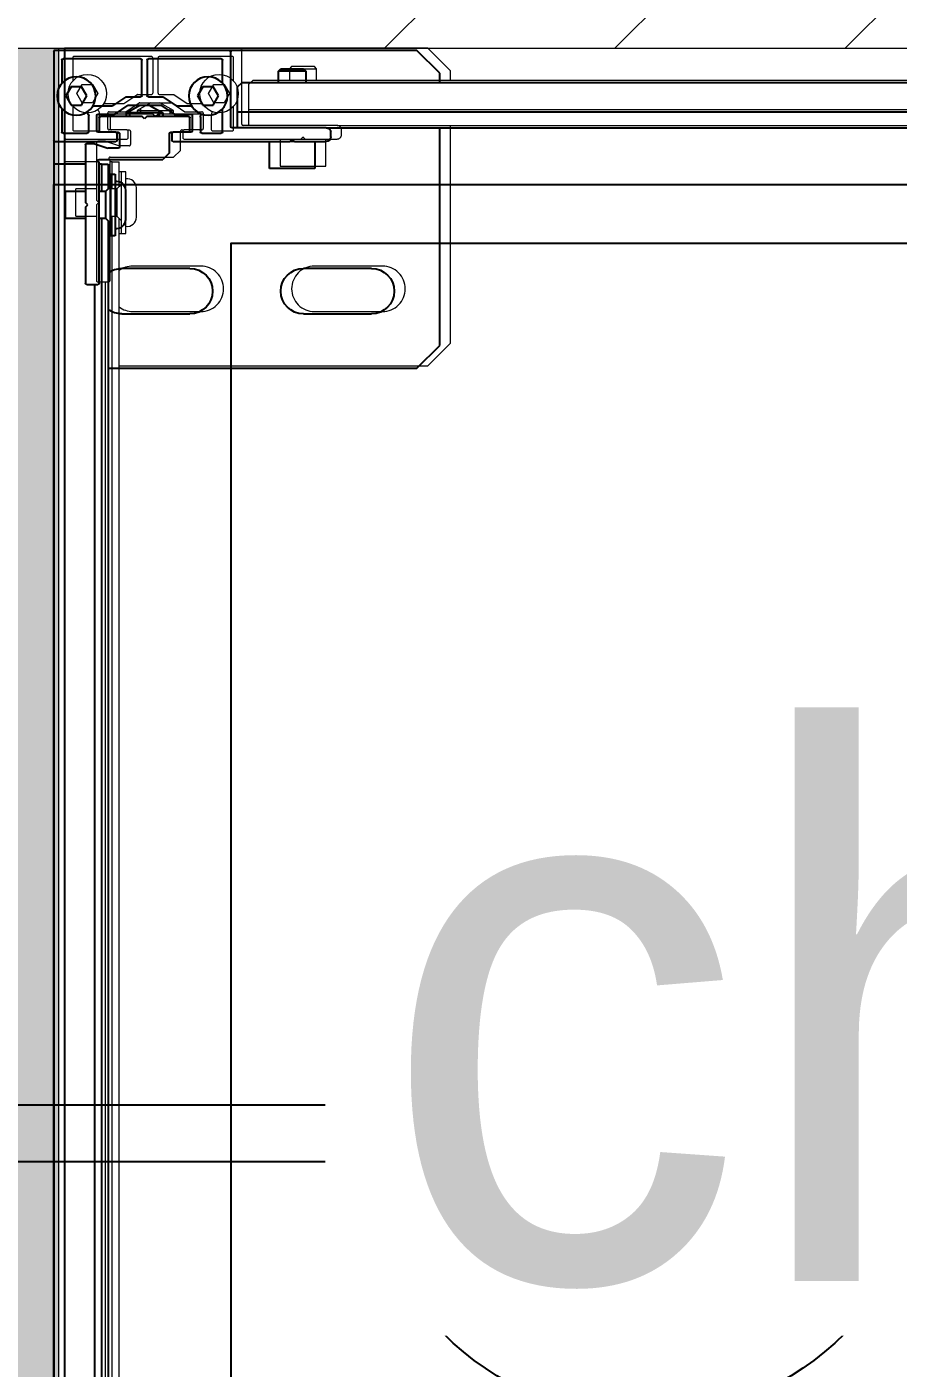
# Model space of a CAD drawing. Header units: centimetres. Extents: x 2666 to 9670, y 1889 to 5633.
# Drawn here: x 5247.24 to 5266.43, y 4105.31 to 4134.86 of the extents above; entities that cross this region are included whole.
import ezdxf

# ---------------------------------------------------------------- set-up
doc = ezdxf.new("R2010")
doc.units = ezdxf.units.CM
doc.header["$LTSCALE"] = 12.7
for name, color, linetype, lineweight in [('B amÈnagement intÈrieur', 7, 'Continuous', 5), ('B aménagement intérieur', 7, 'Continuous', 5), ('B GÈnÈral', 7, 'Continuous', 5), ('B Général', 7, 'Continuous', 5), ('C ANNOTATIONS-prestations', 7, 'Continuous', 5), ('F REMPLISSAGE-vert foncÈ', 7, 'Continuous', 5), ('F REMPLISSAGE-vert foncé', 7, 'Continuous', 13), ('prlm-ELEC-CFO', 1, 'Continuous', 25)]:
    doc.layers.add(name, color=color, linetype=linetype, lineweight=lineweight)
doc.layers.add('MTI900_Alu', color=252, linetype='Continuous')
doc.layers.add('prlm-CHAUFF', color=4, linetype='Continuous')
doc.styles.add('prlm-elec-cfo', font='comic.ttf', dxfattribs={"height": 12})

# ---------------------------------------------------------------- blocks, each defined once
blk = doc.blocks.new('gaine 150_70')
at = {"layer": 'B Général', "color": 7, "linetype": 'Continuous', "lineweight": 5, "flags": 128}
for points in [[(-70, 36.305), (19.5, 36.305), (19.5, -2.715), (-70, -2.715)], [(-70, -2.7), (-70, 36.3), (19.5, 36.3), (19.5, -2.7)]]:
    blk.add_lwpolyline(points, close=True, dxfattribs=at)
at = {"layer": 'C ANNOTATIONS-prestations', "lineweight": 5}
for p, q in [((-69.3, 1.435), (-69.3, 31.935)), ((-68.65, 1.335), (-68.65, 32.035)), ((-68.3, 3.285), (-68.3, 30.055)), ((-69.5, 5.785), (-70, 5.285)), ((-69.3, 5.785), (-69.5, 5.785)), ((-63.5, 5.785), (-68.3, 5.785)), ((-63, 5.285), (-63.5, 5.785)), ((-70, 5.285), (-70, 1.155)), ((-63, -1.515), (-63, 5.285)), ((-65.2, 4.285), (-65.2, 2.785)), ((-64.2, 2.785), (-64.2, 4.285)), ((-68.3, 3.285), (-68.3, 1.215)), ((-68.1, 3.385), (-68.2, 3.385)), ((-68, 2.585), (-68, 3.285)), ((-67.4, 3.035), (-68, 3.035)), ((-67.4, 2.035), (-67.4, 3.035)), ((-69.55, 2.835), (-69.6, 2.785)), ((-69.6, 2.785), (-69.6, 2.285)), ((-69.55, 2.235), (-69.55, 2.835)), ((-69.3, 2.835), (-69.55, 2.835)), ((-68.029, 2.556), (-68, 2.585)), ((-68, 2.485), (-68.029, 2.514)), ((-68, 2.485), (-68, 2.585)), ((-68, -0.085), (-68, 2.485)), ((-69.6, 2.285), (-69.55, 2.235)), ((-69.55, 2.235), (-69.3, 2.235)), ((-68, 2.035), (-67.4, 2.035)), ((-68.33, 1.185), (-69.97, 1.185)), ((-69.3, 1.435), (-69.2, 1.335)), ((-69.2, 1.335), (-68.65, 1.335)), ((-68.65, 1.335), (-68.3, 1.335)), ((-70, 1.155), (-70, -2.685)), ((-69.82, 0.975), (-69.82, -0.625)), ((-69.283, 1.005), (-69.79, 1.005)), ((-69.2, 0.8), (-69, 0.916)), ((-69, 0.916), (-68.8, 0.8)), ((-68.21, 1.005), (-68.717, 1.005)), ((-68.18, 0.545), (-68.18, 0.975)), ((-69.2, 0.57), (-69.2, 0.8)), ((-68.8, 0.8), (-68.8, 0.57)), ((-69, 0.454), (-69.2, 0.57)), ((-68.8, 0.57), (-69, 0.454)), ((-68.78, -0.001), (-68.78, 0.321)), ((-68.6, -0.065), (-68.6, 0.305)), ((-68.57, 0.335), (-68.23, 0.335)), ((-68.53, 0.515), (-68.21, 0.515)), ((-68.2, 0.305), (-68.2, -0.085)), ((-68.55, 0.255), (-68.55, -0.665)), ((-68.23, 0.285), (-68.52, 0.285)), ((-65.2, 0.285), (-65.2, -1.215)), ((-64.2, -1.215), (-64.2, 0.285)), ((-68.98, -0.311), (-68.785, -0.018)), ((-68.795, -0.357), (-68.6, -0.065)), ((-68.2, -0.135), (-68.2, -0.085)), ((-68.17, -0.115), (-68.03, -0.115)), ((-67.75, -0.165), (-68.17, -0.165)), ((-67.6, -0.315), (-67.75, -0.165)), ((-68.98, -0.625), (-68.98, -0.311)), ((-68.627, -0.315), (-68.8, -0.615)), ((-68.8, -1.056), (-68.8, -0.374)), ((-68.55, -0.392), (-68.671, -0.392)), ((-68.627, -1.115), (-68.627, -0.315)), ((-68.55, -0.315), (-68.627, -0.315)), ((-67.6, -1.715), (-67.6, -0.315)), ((-69.82, -0.805), (-69.82, -2.505)), ((-69.01, -0.655), (-69.79, -0.655)), ((-69.79, -0.775), (-69.01, -0.775)), ((-68.98, -1.11), (-68.98, -0.805)), ((-68.8, -0.815), (-68.627, -1.115)), ((-68.5, -0.715), (-68.55, -0.665)), ((-68.55, -0.765), (-68.5, -0.715)), ((-68.55, -0.765), (-68.55, -1.685)), ((-68.785, -1.412), (-68.975, -1.127)), ((-68.605, -1.357), (-68.795, -1.073)), ((-68.55, -1.038), (-68.671, -1.038)), ((-68.627, -1.115), (-68.55, -1.115)), ((-66.275, -1.135), (-66.925, -1.135)), ((-68.78, -1.851), (-68.78, -1.429)), ((-68.6, -1.735), (-68.6, -1.374)), ((-68.2, -1.345), (-68.2, -1.295)), ((-68.2, -1.345), (-68.2, -1.735)), ((-68.17, -1.265), (-67.88, -1.265)), ((-68.03, -1.315), (-68.17, -1.315)), ((-68, -2.685), (-68, -1.345)), ((-67.85, -1.295), (-67.85, -1.51)), ((-65.92, -1.365), (-67.28, -1.365)), ((-67.28, -1.365), (-67.28, -1.465)), ((-67.28, -1.465), (-67.28, -1.515)), ((-65.92, -1.465), (-67.28, -1.465)), ((-67, -1.465), (-66.9, -1.565)), ((-66.3, -1.565), (-66.2, -1.465)), ((-65.92, -1.465), (-65.92, -1.365)), ((-65.92, -1.515), (-65.92, -1.465)), ((-68.23, -1.765), (-68.57, -1.765)), ((-68.52, -1.715), (-68.23, -1.715)), ((-67.852, -1.52), (-67.948, -1.81)), ((-64.88, -1.715), (-67.54, -1.715)), ((-66.95, -1.515), (-67.5, -1.515)), ((-67.5, -1.665), (-67.5, -1.515)), ((-66.9, -1.665), (-67.5, -1.665)), ((-67.5, -1.665), (-67.5, -1.715)), ((-66.9, -1.565), (-66.3, -1.565)), ((-66.9, -1.565), (-66.9, -1.715)), ((-66.3, -1.715), (-66.3, -1.565)), ((15.8, -1.665), (-66.3, -1.665)), ((15.75, -1.515), (-66.25, -1.515)), ((-64.85, -1.985), (-64.85, -1.745)), ((-69.2, -2.1), (-69, -1.984)), ((-69, -1.984), (-68.8, -2.1)), ((-68.21, -1.945), (-68.556, -1.945)), ((-68.18, -2.505), (-68.18, -1.975)), ((-67.95, -1.82), (-67.95, -1.985)), ((-67.92, -2.015), (-66.65, -2.015)), ((-67.5, -2.015), (-67.5, -2.715)), ((-66.9, -2.015), (-66.9, -2.465)), ((-66.65, -2.015), (-66.6, -1.965)), ((-66.6, -1.965), (-66.55, -2.015)), ((-66.55, -2.015), (-64.88, -2.015)), ((-66.3, -2.465), (-66.3, -2.015)), ((14.35, -1.815), (-64.85, -1.815)), ((-69.2, -2.33), (-69.2, -2.1)), ((-69, -2.446), (-69.2, -2.33)), ((-68.8, -2.33), (-69, -2.446)), ((-68.8, -2.1), (-68.8, -2.33)), ((-69.79, -2.535), (-69.283, -2.535)), ((-68.717, -2.535), (-68.21, -2.535)), ((-66.3, -2.465), (-66.9, -2.465)), ((-70, -2.685), (-70, -2.715)), ((-70, -2.715), (-69.97, -2.715)), ((-69.97, -2.715), (-68.03, -2.715)), ((-68.03, -2.715), (-67.5, -2.715)), ((17, -2.715), (-67.5, -2.715))]:
    blk.add_line(p, q, dxfattribs=at)
at = {"layer": 'C ANNOTATIONS-prestations', "lineweight": 5, "flags": 128}
for points in [[(-64.2, 4.285, 0.414214), (-64.7, 4.785, 0.414214), (-65.2, 4.285)], [(-68.2, 3.385, 0.198912), (-68.271, 3.356, 0.198912), (-68.3, 3.285)], [(-68, 3.285, 0.198912), (-68.029, 3.356, 0.198912), (-68.1, 3.385)], [(-65.2, 2.785, 0.414214), (-64.7, 2.285, 0.414214), (-64.2, 2.785)], [(-68.029, 2.556, 0.198912), (-68.038, 2.535, 0.198912), (-68.029, 2.514)], [(-69.97, 1.185, 0.198912), (-69.991, 1.176, 0.198912), (-70, 1.155)], [(-68.33, 1.185, 0.198912), (-68.309, 1.194, 0.198912), (-68.3, 1.215)], [(-69.79, 1.005, 0.198912), (-69.811, 0.996, 0.198912), (-69.82, 0.975)], [(-69.28, 1.005, 0.01196), (-69.281, 1.005, 0.01196), (-69.283, 1.005)], [(-68.717, 1.005, 0.01196), (-68.719, 1.005, 0.01196), (-68.72, 1.005)], [(-68.18, 0.975, 0.198912), (-68.189, 0.996, 0.198912), (-68.21, 1.005)], [(-64.2, 0.285, 0.414214), (-64.7, 0.785, 0.414214), (-65.2, 0.285)], [(-68.57, 0.335, 0.198912), (-68.591, 0.326, 0.198912), (-68.6, 0.305)], [(-68.599, 0.543, 0.095961), (-68.568, 0.522, 0.095961), (-68.53, 0.515)], [(-68.2, 0.305, 0.198912), (-68.209, 0.326, 0.198912), (-68.23, 0.335)], [(-68.21, 0.515, 0.198912), (-68.189, 0.524, 0.198912), (-68.18, 0.545)], [(-68.52, 0.285, 0.198912), (-68.541, 0.276, 0.198912), (-68.55, 0.255)], [(-68.2, 0.255, 0.198912), (-68.209, 0.276, 0.198912), (-68.23, 0.285)], [(-68.785, -0.018, 0.073633), (-68.781, -0.01, 0.073633), (-68.78, -0.001)], [(-68.2, -0.085, 0.198912), (-68.191, -0.106, 0.198912), (-68.17, -0.115)], [(-68.2, -0.135, 0.198912), (-68.191, -0.156, 0.198912), (-68.17, -0.165)], [(-68.03, -0.115, 0.198912), (-68.009, -0.106, 0.198912), (-68, -0.085)], [(-68.795, -0.357, 0.073633), (-68.799, -0.365, 0.073633), (-68.8, -0.374)], [(-69.82, -0.625, 0.198912), (-69.811, -0.646, 0.198912), (-69.79, -0.655)], [(-69.79, -0.775, 0.198912), (-69.811, -0.784, 0.198912), (-69.82, -0.805)], [(-69.01, -0.655, 0.198912), (-68.989, -0.646, 0.198912), (-68.98, -0.625)], [(-68.98, -0.805, 0.198912), (-68.989, -0.784, 0.198912), (-69.01, -0.775)], [(-68.98, -1.11, 0.073633), (-68.979, -1.119, 0.073633), (-68.975, -1.127)], [(-68.8, -1.056, 0.073633), (-68.799, -1.065, 0.073633), (-68.795, -1.073)], [(-66.925, -1.135, 0.218554), (-67.077, -1.205, 0.218554), (-67.123, -1.365)], [(-66.077, -1.365, 0.218554), (-66.123, -1.205, 0.218554), (-66.275, -1.135)], [(-68.78, -1.429, 0.073633), (-68.781, -1.42, 0.073633), (-68.785, -1.412)], [(-68.6, -1.374, 0.073633), (-68.601, -1.365, 0.073633), (-68.605, -1.357)], [(-68.17, -1.265, 0.198912), (-68.191, -1.274, 0.198912), (-68.2, -1.295)], [(-68.17, -1.315, 0.198912), (-68.191, -1.324, 0.198912), (-68.2, -1.345)], [(-68, -1.345, 0.198912), (-68.009, -1.324, 0.198912), (-68.03, -1.315)], [(-67.85, -1.295, 0.198912), (-67.859, -1.274, 0.198912), (-67.88, -1.265)], [(-67.123, -1.36, 0.003145), (-67.124, -1.362, 0.003145), (-67.124, -1.365)], [(-66.076, -1.365, 0.003145), (-66.076, -1.362, 0.003145), (-66.077, -1.36)], [(-65.2, -1.215, 0.080612), (-65.174, -1.373, 0.080612), (-65.1, -1.515)], [(-64.3, -1.515, 0.080612), (-64.226, -1.373, 0.080612), (-64.2, -1.215)], [(-68.6, -1.735, 0.198912), (-68.591, -1.756, 0.198912), (-68.57, -1.765)], [(-68.55, -1.685, 0.198912), (-68.541, -1.706, 0.198912), (-68.52, -1.715)], [(-68.23, -1.715, 0.198912), (-68.209, -1.706, 0.198912), (-68.2, -1.685)], [(-68.23, -1.765, 0.198912), (-68.209, -1.756, 0.198912), (-68.2, -1.735)], [(-67.852, -1.52, 0.040241), (-67.85, -1.515, 0.040241), (-67.85, -1.51)], [(-67.6, -1.715, 0.414214), (-67.57, -1.745, 0.414214), (-67.54, -1.715)], [(-64.85, -1.745, 0.198912), (-64.859, -1.724, 0.198912), (-64.88, -1.715)], [(-68.556, -1.945, 0.123554), (-68.604, -1.957, 0.123554), (-68.64, -1.99)], [(-68.18, -1.975, 0.198912), (-68.189, -1.954, 0.198912), (-68.21, -1.945)], [(-67.948, -1.81, 0.040241), (-67.95, -1.815, 0.040241), (-67.95, -1.82)], [(-67.95, -1.985, 0.198912), (-67.941, -2.006, 0.198912), (-67.92, -2.015)], [(-64.88, -2.015, 0.198912), (-64.859, -2.006, 0.198912), (-64.85, -1.985)], [(-69.82, -2.505, 0.198912), (-69.811, -2.526, 0.198912), (-69.79, -2.535)], [(-69.283, -2.535, 0.01196), (-69.281, -2.535, 0.01196), (-69.28, -2.535)], [(-68.72, -2.535, 0.01196), (-68.719, -2.535, 0.01196), (-68.717, -2.535)], [(-68.21, -2.535, 0.198912), (-68.189, -2.526, 0.198912), (-68.18, -2.505)], [(-70, -2.685, 0.198912), (-69.991, -2.706, 0.198912), (-69.97, -2.715)], [(-68.03, -2.715, 0.198912), (-68.009, -2.706, 0.198912), (-68, -2.685)]]:
    blk.add_lwpolyline(points, format="xyb", dxfattribs=at)
at = {"layer": 'C ANNOTATIONS-prestations', "lineweight": 5}
for centre in [(-69, 0.685), (-69, -2.215)]:
    blk.add_circle(centre, 0.425, dxfattribs=at)
blk = doc.blocks.new('xi.thema+')
at = {"layer": 'prlm-CHAUFF', "color": 0}
blk.add_lwpolyline([(-20.9, 0), (-20.9, 34.4), (20.9, 34.4), (20.9, 0)], close=True, dxfattribs=at)
for radius in [6.25, 4]:
    blk.add_circle((0, 13), radius, dxfattribs=at)
blk = doc.blocks.new('A n0.MTI900_Alu_390')
at = {"layer": 'MTI900_Alu', "color": 1, "linetype": 'Continuous'}
for p, q in [((-4.475, 0), (-4.472, 0)), ((-4.475, -0.003), (-4.475, 0)), ((-4.472, 0), (-4.278, 0)), ((-4.278, 0), (-4.225, 0)), ((-4.225, 0), (4.225, 0)), ((-4.225, -0.07), (-4.225, 0)), ((-4.475, -0.387), (-4.475, -0.003)), ((-4.457, -0.191), (-4.457, -0.021)), ((-4.454, -0.018), (-4.4033, -0.018)), ((-4.395, -0.0385), (-4.375, -0.0269)), ((-4.375, -0.0269), (-4.355, -0.0385)), ((-4.3467, -0.018), (-4.296, -0.018)), ((-4.293, -0.021), (-4.293, -0.074)), ((-4.275, -0.003), (-4.275, -0.137)), ((-4.165, -0.025), (-4.105, -0.025)), ((-4.165, -0.025), (-4.165, -0.07)), ((-4.105, -0.07), (-4.105, -0.025)), ((-4.395, -0.0615), (-4.395, -0.0385)), ((-4.355, -0.0385), (-4.355, -0.0615)), ((-4.375, -0.0731), (-4.395, -0.0615)), ((-4.355, -0.0615), (-4.375, -0.0731)), ((-4.353, -0.0864), (-4.353, -0.1286)), ((-4.296, -0.077), (-4.3306, -0.077)), ((-4.27, -0.073), (-4.27, -0.0895)), ((-4.267, -0.07), (-4.14, -0.07)), ((-4.135, -0.075), (-4.14, -0.07)), ((-4.13, -0.07), (-4.135, -0.075)), ((-4.13, -0.07), (-3.963, -0.07)), ((-3.96, -0.073), (-3.96, -0.097)), ((-4.335, -0.098), (-4.335, -0.1341)), ((-4.298, -0.095), (-4.332, -0.095)), ((-4.33, -0.195), (-4.33, -0.103)), ((-4.327, -0.1), (-4.298, -0.1)), ((-4.295, -0.137), (-4.295, -0.098)), ((-4.2698, -0.0905), (-4.2602, -0.1195)), ((-4.235, -0.1), (-4.235, -0.24)), ((-3.963, -0.1), (-4.229, -0.1)), ((-4.225, -0.105), (-4.225, -0.1)), ((-4.225, -0.105), (-4.165, -0.105)), ((-4.225, -0.105), (-4.225, -0.12)), ((-4.165, -0.115), (-4.175, -0.125)), ((-4.165, -0.1), (-4.165, -0.115)), ((-4.105, -0.115), (-4.165, -0.115)), ((-4.105, -0.115), (-4.105, -0.1)), ((-4.105, -0.105), (4.105, -0.105)), ((-4.095, -0.125), (-4.105, -0.115)), ((-3.96, -0.09), (3.96, -0.09)), ((-4.3535, -0.1303), (-4.3725, -0.1588)), ((-4.3355, -0.1358), (-4.3545, -0.1642)), ((-4.295, -0.137), (-4.295, -0.142)), ((-4.278, -0.14), (-4.292, -0.14)), ((-4.292, -0.145), (-4.263, -0.145)), ((-4.26, -0.142), (-4.26, -0.1205)), ((-4.225, -0.12), (-4.17, -0.12)), ((-4.203, -0.12), (-4.203, -0.125)), ((-4.203, -0.125), (-4.067, -0.125)), ((-4.203, -0.125), (-4.203, -0.135)), ((-4.203, -0.135), (-4.067, -0.135)), ((-4.1, -0.12), (4.1, -0.12)), ((-4.067, -0.125), (-4.067, -0.12)), ((-4.067, -0.135), (-4.067, -0.125)), ((-3.775, -0.12), (-3.775, -0.8)), ((-4.373, -0.1605), (-4.373, -0.191)), ((-4.3377, -0.16), (-4.355, -0.19)), ((-4.355, -0.1659), (-4.355, -0.2341)), ((-4.33, -0.1677), (-4.3421, -0.1677)), ((-4.3377, -0.24), (-4.3377, -0.16)), ((-4.33, -0.16), (-4.3377, -0.16)), ((-4.1675, -0.158), (-4.1025, -0.158)), ((-3.995, -0.3), (-3.995, -0.15)), ((-3.895, -0.15), (-3.895, -0.3)), ((-4.376, -0.194), (-4.454, -0.194)), ((-4.454, -0.206), (-4.376, -0.206)), ((-4.325, -0.2), (-4.33, -0.195)), ((-4.33, -0.205), (-4.325, -0.2)), ((-4.33, -0.297), (-4.33, -0.205)), ((-4.457, -0.369), (-4.457, -0.209)), ((-4.373, -0.209), (-4.373, -0.2404)), ((-4.355, -0.21), (-4.3377, -0.24)), ((-4.3545, -0.2358), (-4.335, -0.265)), ((-4.33, -0.2323), (-4.3421, -0.2323)), ((-4.373, -0.2404), (-4.3535, -0.2697)), ((-4.3377, -0.24), (-4.33, -0.24)), ((-4.335, -0.265), (-4.335, -0.302)), ((-4.295, -0.258), (-4.295, -0.263)), ((-4.295, -0.302), (-4.295, -0.263)), ((-4.25, -0.255), (-4.292, -0.255)), ((-4.292, -0.26), (-4.278, -0.26)), ((-4.275, -0.263), (-4.275, -0.52)), ((-4.25, -0.255), (-4.235, -0.24)), ((-4.353, -0.2714), (-4.353, -0.3036)), ((-4.395, -0.3285), (-4.375, -0.3169)), ((-4.375, -0.3169), (-4.355, -0.3285)), ((-4.332, -0.305), (-4.298, -0.305)), ((-4.328, -0.323), (-4.296, -0.323)), ((-4.298, -0.3), (-4.327, -0.3)), ((-4.395, -0.3515), (-4.395, -0.3285)), ((-4.375, -0.3631), (-4.395, -0.3515)), ((-4.355, -0.3515), (-4.375, -0.3631)), ((-4.355, -0.3285), (-4.355, -0.3515)), ((-4.293, -0.326), (-4.293, -0.369)), ((-4.4033, -0.372), (-4.454, -0.372)), ((-4.296, -0.372), (-4.3467, -0.372)), ((-4.475, -0.8), (-4.475, -0.387)), ((-4.308, -0.39), (-4.472, -0.39)), ((-4.395, -0.405), (-4.405, -0.415)), ((-4.34, -0.405), (-4.395, -0.405)), ((-4.305, -0.405), (-4.34, -0.405)), ((-4.34, -0.405), (-4.34, -3.475)), ((-4.305, -0.6), (-4.305, -0.393)), ((-4.405, -0.415), (-4.405, -3.465)), ((-4.43, -0.495), (-4.435, -0.5)), ((-4.435, -0.5), (-4.435, -0.55)), ((-4.43, -0.555), (-4.43, -0.495)), ((-4.405, -0.495), (-4.43, -0.495)), ((-4.215, -0.475), (-4.275, -0.475)), ((-4.215, -0.575), (-4.215, -0.475)), ((-4.275, -0.52), (-4.2779, -0.5229)), ((-4.2779, -0.5271), (-4.275, -0.53)), ((-4.275, -0.53), (-4.275, -0.52)), ((-4.275, -0.53), (-4.275, -0.6)), ((-4.435, -0.55), (-4.43, -0.555)), ((-4.43, -0.555), (-4.405, -0.555)), ((-3.995, -0.7), (-3.995, -0.55)), ((-3.895, -0.55), (-3.895, -0.7)), ((-4.275, -0.575), (-4.215, -0.575)), ((-4.305, -0.6), (-4.305, -3.277)), ((-4.285, -0.61), (-4.295, -0.61)), ((-4.425, -0.85), (-4.475, -0.8)), ((-3.775, -0.8), (-3.825, -0.85)), ((-4.405, -0.85), (-4.425, -0.85)), ((-3.825, -0.85), (-4.305, -0.85))]:
    blk.add_line(p, q, dxfattribs=at)
for centre in [(-4.375, -0.05), (-4.375, -0.34)]:
    blk.add_circle(centre, 0.0425, dxfattribs=at)
for centre, radius, start, end in [((-4.472, -0.003), 0.003, 90, 180), ((-4.278, -0.003), 0.003, 0, 90), ((-4.454, -0.021), 0.003, 90, 180), ((-4.4033, -0.021), 0.003, 84.5182, 90), ((-4.3467, -0.021), 0.003, 90, 95.4817), ((-4.296, -0.021), 0.003, 0, 90), ((-4.3306, -0.067), 0.01, 213.6525, 270), ((-4.296, -0.074), 0.003, 270, 0), ((-4.267, -0.073), 0.003, 90, 180), ((-3.963, -0.073), 0.003, 0, 90), ((-4.332, -0.098), 0.003, 90, 180), ((-4.327, -0.103), 0.003, 90, 180), ((-4.298, -0.098), 0.003, 0, 90), ((-4.298, -0.103), 0.003, 0, 90), ((-4.267, -0.0895), 0.003, 180, 198.4349), ((-4.232, -0.1), 0.003, 0, 180), ((-3.963, -0.097), 0.003, 270, 0), ((-4.356, -0.1286), 0.003, 326.3099, 0), ((-4.338, -0.1341), 0.003, 326.3099, 0), ((-4.292, -0.137), 0.003, 180, 270), ((-4.292, -0.142), 0.003, 180, 270), ((-4.278, -0.137), 0.003, 270, 0), ((-4.263, -0.142), 0.003, 270, 0), ((-4.263, -0.1205), 0.003, 0, 18.4349), ((-4.1675, -0.138), 0.02, 171.3731, 270), ((-4.1675, -0.133), 0.02, 185.7392, 187.1808), ((-4.1025, -0.138), 0.02, 270, 8.6269), ((-4.1025, -0.133), 0.02, 352.8192, 354.2608), ((-3.945, -0.15), 0.05, 143.1301, 180), ((-3.945, -0.15), 0.05, 0, 36.8699), ((-4.37, -0.1605), 0.003, 146.3099, 180), ((-4.352, -0.1659), 0.003, 146.3099, 180), ((-4.454, -0.191), 0.003, 180, 270), ((-4.454, -0.209), 0.003, 90, 180), ((-4.376, -0.191), 0.003, 270, 0), ((-4.376, -0.209), 0.003, 0, 90), ((-4.352, -0.2341), 0.003, 180, 213.6901), ((-4.292, -0.258), 0.003, 90, 180), ((-4.292, -0.263), 0.003, 90, 180), ((-4.278, -0.263), 0.003, 0, 90), ((-4.356, -0.2714), 0.003, 0, 33.6901), ((-4.332, -0.302), 0.003, 180, 270), ((-4.328, -0.333), 0.01, 90, 133.851), ((-4.327, -0.297), 0.003, 180, 270), ((-4.298, -0.297), 0.003, 270, 0), ((-4.298, -0.302), 0.003, 270, 0), ((-4.296, -0.326), 0.003, 0, 90), ((-3.945, -0.3), 0.05, 180, 0), ((-4.454, -0.369), 0.003, 180, 270), ((-4.4033, -0.369), 0.003, 270, 275.4818), ((-4.3467, -0.369), 0.003, 264.5182, 270), ((-4.296, -0.369), 0.003, 270, 0), ((-4.472, -0.387), 0.003, 180, 270), ((-4.308, -0.393), 0.003, 0, 90), ((-3.945, -0.55), 0.05, 0, 180), ((-4.2758, -0.525), 0.003, 135, 225), ((-4.295, -0.6), 0.01, 180, 270), ((-4.285, -0.6), 0.01, 270, 0), ((-3.945, -0.7), 0.05, 180, 0)]:
    blk.add_arc(centre, radius, start, end, dxfattribs=at)
blk = doc.blocks.new('xi.uta-yzen-d')
at = {"layer": 'prlm-CHAUFF', "ltscale": 50}
blk.add_lwpolyline([(-40.5, 20.62), (-40.5, 3.9), (40.5, 3.9), (40.5, 20.62)], close=True, dxfattribs=at)

msp = doc.modelspace()

# ---------------------------------------------------------------- hatches: boundary and pattern name
at = {"layer": 'B GÈnÈral', "linetype": 'Continuous', "lineweight": 5}
h = msp.add_hatch(dxfattribs=at)
h.set_pattern_fill('50_BETON', style=0, pattern_type=2)
h.set_pattern_definition([(45, (0, 0), (2.4253472, -2.6458333), [])])
h.paths.add_polyline_path([(5431.34, 4152.389), (4337.442, 4152.389), (4355.442, 4134.389), (5431.34, 4134.389)])

# ---------------------------------------------------------------- linework, layer by layer
at = {"layer": 'B amÈnagement intÈrieur', "color": 9, "linetype": 'Continuous', "true_color": 0xc0dcc0}
msp.add_solid([(5247.95, 4044.889), (5240.95, 4037.889), (5247.95, 4134.389), (5240.95, 4134.389)], dxfattribs=at)
at = {"layer": 'B aménagement intérieur', "color": 98, "linetype": 'Continuous', "lineweight": 13, "true_color": 0x004400}
msp.add_line((5247.95, 4044.889), (5247.95, 4134.389), dxfattribs=at)
at = {"layer": 'B Général', "color": 7, "linetype": 'Continuous', "lineweight": 18}
msp.add_line((4829.69, 4134.389), (5431.34, 4134.389), dxfattribs=at)
at = {"layer": 'B Général', "color": 7, "linetype": 'Continuous', "lineweight": 5}
msp.add_line((4829.69, 4134.389), (5431.34, 4134.389), dxfattribs=at)
at = {"layer": 'F REMPLISSAGE-vert foncÈ', "color": 54, "linetype": 'Continuous', "true_color": 0x99aa00}
msp.add_solid([(5246.65, 4043.589), (5247.95, 4044.889), (5246.65, 4134.389), (5247.95, 4134.389)], dxfattribs=at)
at = {"layer": 'F REMPLISSAGE-vert foncé', "color": 98, "linetype": 'Continuous', "lineweight": 13, "true_color": 0x004400}
msp.add_line((5247.95, 4044.889), (5247.95, 4134.389), dxfattribs=at)
at = {"layer": 'prlm-CHAUFF', "ltscale": 50}
for p, q in [((5227.87, 4111.112), (5260.834, 4111.112)), ((5227.87, 4109.862), (5260.834, 4109.862))]:
    msp.add_line(p, q, dxfattribs=at)

# ---------------------------------------------------------------- block references
at = {"layer": 'B aménagement intérieur', "color": 7, "rotation": 270}
msp.add_blockref('gaine 150_70', (5250.789, 4064.389), dxfattribs=at)
at = {"layer": 'prlm-CHAUFF'}
for name, p, rotation in [('xi.thema+', (5247.834, 4110.487), 269.9998100426611), ('xi.uta-yzen-d', (5247.834, 4089.587), 270.0001153384516)]:
    msp.add_blockref(name, p, dxfattribs=dict(at, rotation=rotation))
at = {"layer": 'prlm-CHAUFF', "xscale": -9.999999999999975, "yscale": 9.999999999999975, "zscale": 9.999999999999975, "rotation": 90.00011533977086}
msp.add_blockref('A n0.MTI900_Alu_390', (5247.834, 4089.587), dxfattribs=at)

# ---------------------------------------------------------------- next in the draw order: texts
at = {"layer": 'prlm-ELEC-CFO', "lineweight": 20, "insert": (5263.491, 4113.14), "char_height": 12, "attachment_point": 5, "line_spacing_factor": 0.8, "style": 'prlm-elec-cfo', "bg_fill": 3, "box_fill_scale": 1.1, "bg_fill_color": 256, "bg_fill_transparency": 0}
msp.add_mtext('ch', dxfattribs=at)

doc.saveas('drawing.dxf')
